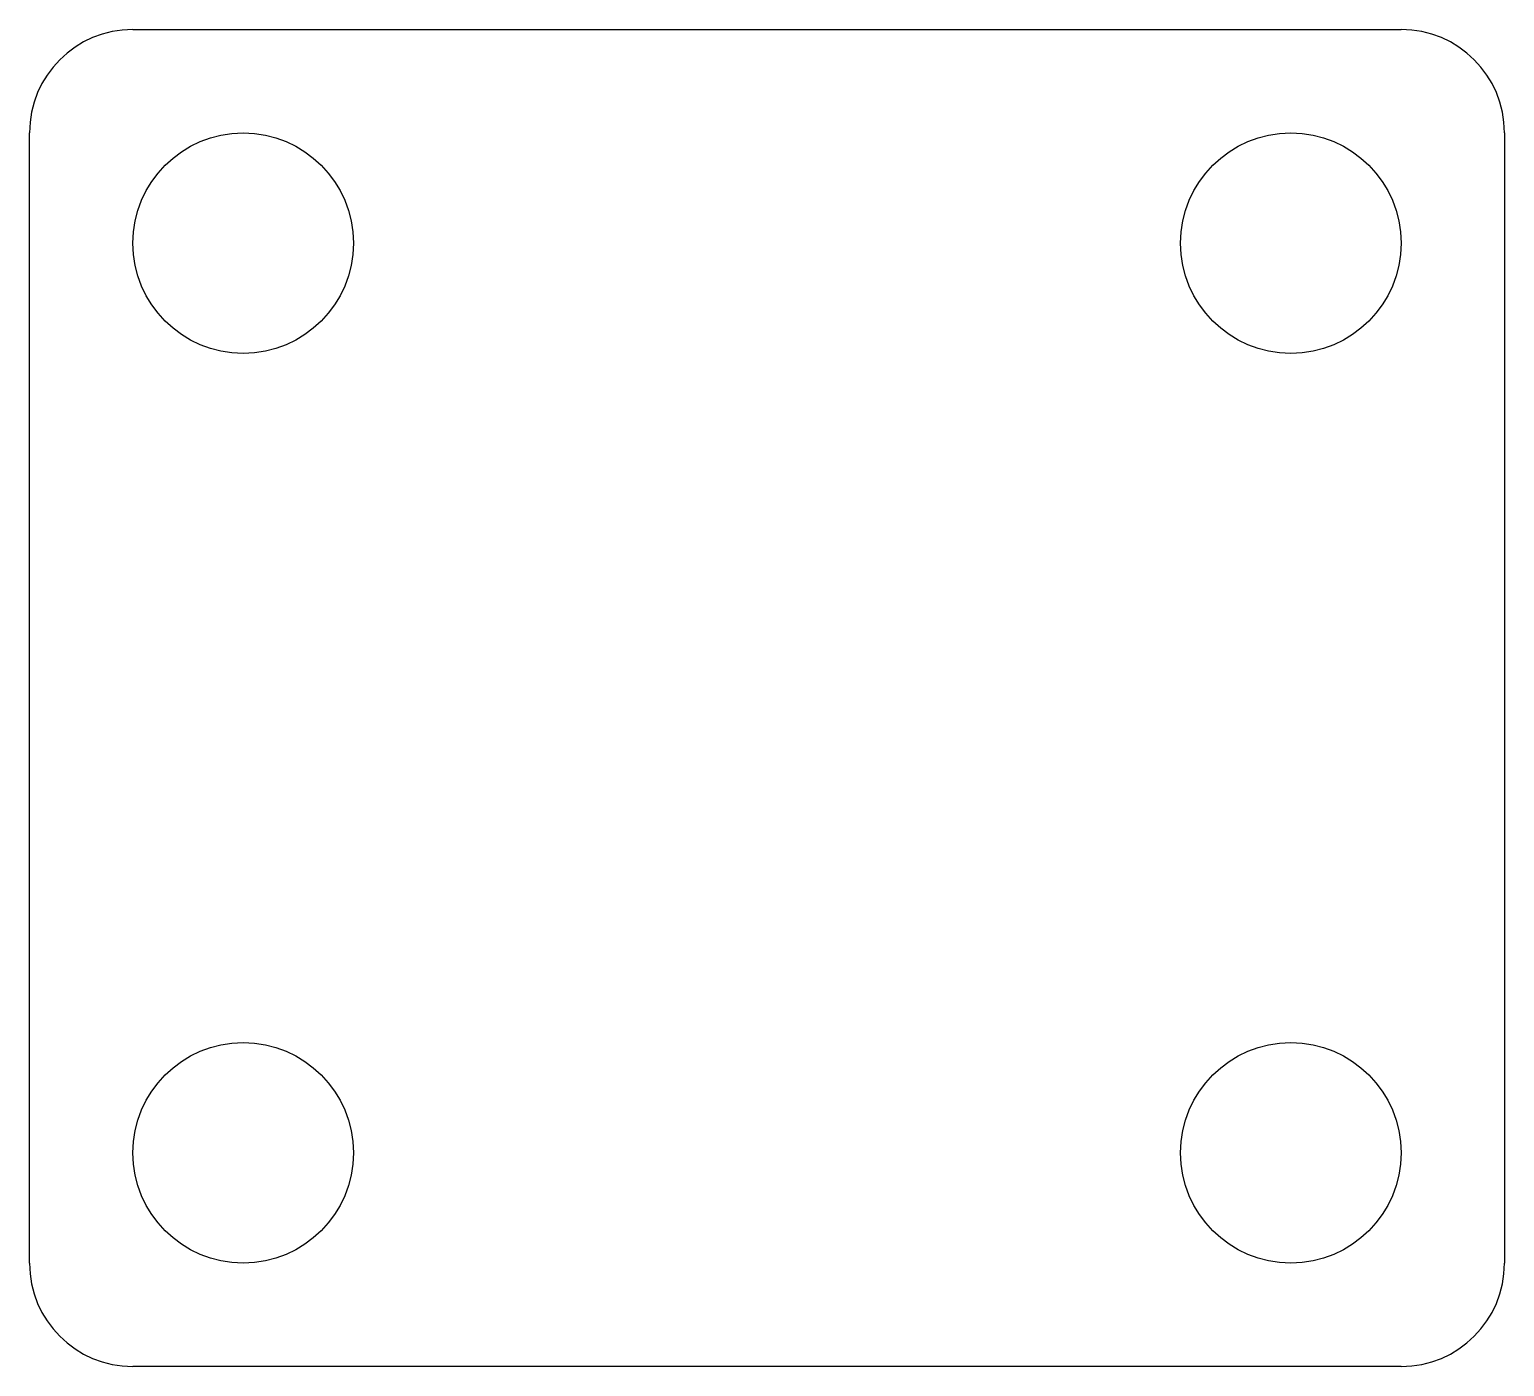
# Model space of a CAD drawing. Header units: millimetres. Extents: x -10.7 to 10.7, y -9.7 to 9.7.
import ezdxf

# ---------------------------------------------------------------- set-up
doc = ezdxf.new("R2010")
doc.units = ezdxf.units.MM

msp = doc.modelspace()

# ---------------------------------------------------------------- linework, layer by layer
for p, q in [((-9.2, 9.7), (9.2, 9.7)), ((-10.7, -8.2), (-10.7, 8.2)), ((10.7, 8.2), (10.7, -8.2)), ((9.2, -9.7), (-9.2, -9.7))]:
    msp.add_line(p, q)
for centre in [(-7.6, 6.6), (7.6, 6.6), (-7.6, -6.6), (7.6, -6.6)]:
    msp.add_circle(centre, 1.6)
for centre, start, end in [((-9.2, 8.2), 90, 180), ((9.2, 8.2), 0, 90), ((-9.2, -8.2), 180, 270), ((9.2, -8.2), -90, 0)]:
    msp.add_arc(centre, 1.5, start, end)

doc.saveas('drawing.dxf')
